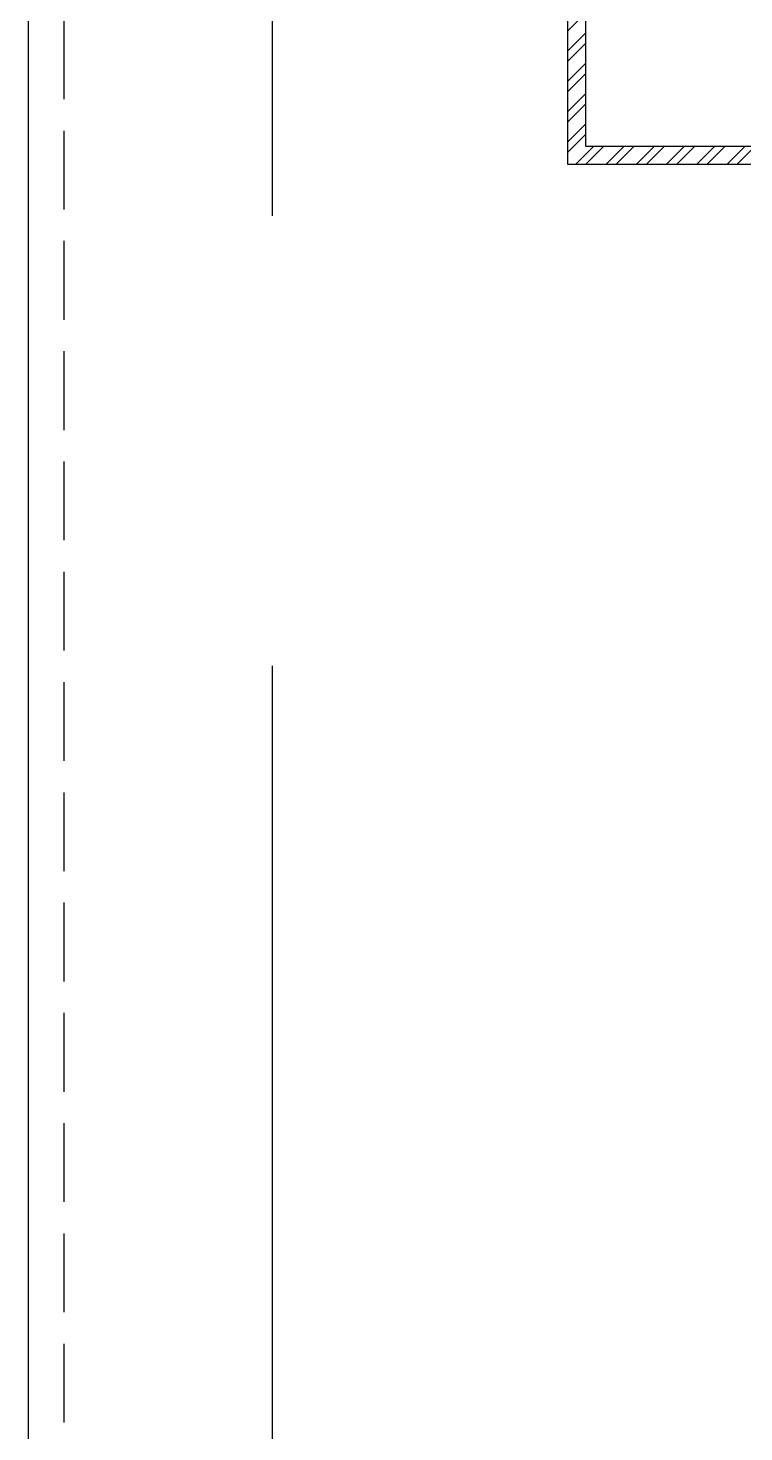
# Model space of a CAD drawing. Extents: x 220580 to 2027826, y -309201 to 71987.
# Drawn here: x 323449.2 to 323608.4, y -163550.9 to -163239 of the extents above; entities that cross this region are included whole.
import ezdxf

# ---------------------------------------------------------------- set-up
doc = ezdxf.new("R2010")
doc.units = 0
doc.linetypes.add('CENTER', pattern=[2, 1.25, -0.25, 0.25, -0.25])
doc.linetypes.add('ZN-DASH', pattern=[0.35, 0.25, -0.1])
for name, color, linetype in [('!ZN5-钢材投影-40', 40, 'Continuous'), ('!ZN5-铝材断面-6', 6, 'Continuous'), ('!ZN6-虚线-8', 8, 'ZN-DASH'), ('1 轴线 辅助线', 1, 'CENTER'), ('20剖面图$0$A-SFCE', 30, 'Continuous'), ('2钢材断面', 2, 'Continuous'), ('A_Hatch', 8, 'Continuous')]:
    doc.layers.add(name, color=color, linetype=linetype)

# ---------------------------------------------------------------- blocks, each defined once
blk = doc.blocks.new('20250822090122')
at = {"layer": 'A_Hatch'}
h = blk.add_hatch(dxfattribs=at)
h.set_pattern_fill('ANSI32', color=256)
h.set_pattern_definition([(45, (-80, -40), (-3.367596045400933, 3.367596045400933), []), (45, (-77.75493500000448, -40), (-3.367596045400933, 3.367596045400933), [])])
h.paths.add_polyline_path([(0, 40), (-80, 40), (-80, -40), (0, -40)])
h.paths.add_polyline_path([(-4, 36), (-4, -36), (-76, -36), (-76, 36)], flags=16)
at = {"layer": '2钢材断面'}
for points in [[(-80, 40), (0, 40), (0, -40), (-80, -40)], [(-76, 36), (-4, 36), (-4, -36), (-76, -36)]]:
    blk.add_lwpolyline(points, close=True, dxfattribs=at)
blk = doc.blocks.new('20250828170426')
at = {"layer": '!ZN5-钢材投影-40', "ltscale": 0.3}
blk.add_line((-454.338485852466, 2474.157605457702), (-454.338485852466, 1437.499987491436), dxfattribs=at)
at = {"layer": '!ZN6-虚线-8', "color": 8, "linetype": 'ZN-DASH', "ltscale": 70}
blk.add_line((-446.338485852466, 1437.499987491436), (-446.338485852466, 2474.157605457702), dxfattribs=at)
at = {"layer": '!ZN5-铝材断面-6', "ltscale": 100}
blk.add_blockref('20250822090122', (-254.3367708785809, 2099.999999883992), dxfattribs=at)

msp = doc.modelspace()

# ---------------------------------------------------------------- linework, layer by layer
at = {"layer": '1 轴线 辅助线', "ltscale": 400}
msp.add_line((323503.5645583125, -167880.7632492043), (323503.5645583125, -147041.0230992532), dxfattribs=at)

# ---------------------------------------------------------------- next in the draw order: block references
at = {"layer": '20剖面图$0$A-SFCE', "ltscale": 40}
msp.add_blockref('20250828170426', (323903.5645583125, -165329.3509701817), dxfattribs=at)

doc.saveas('drawing.dxf')
